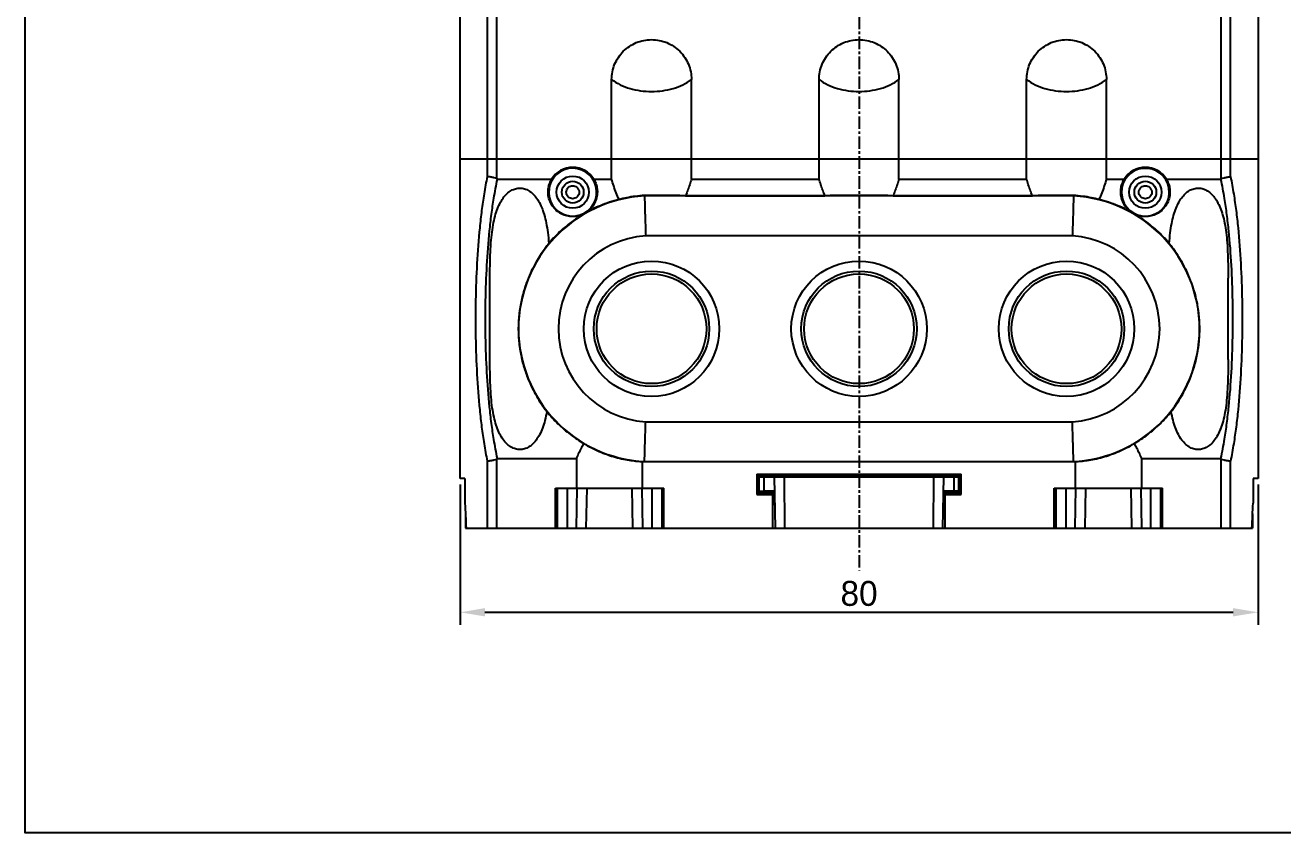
# Model space of a CAD drawing. Header units: millimetres. Extents: x 79 to 919, y 65 to 646.
# Drawn here: x 79.5 to 205.6, y 65 to 146 of the extents above; entities that cross this region are included whole.
import ezdxf

# ---------------------------------------------------------------- set-up
doc = ezdxf.new("R2010")
doc.units = ezdxf.units.MM
doc.linetypes.add('CENTER', pattern=[2, 1.25, -0.25, 0.25, -0.25])
doc.layers.add('02___PRT_ALL_AXES', color=7, linetype='Continuous')
doc.layers.add('도면층1', color=7, linetype='Continuous')
doc.styles.get("Standard").update_dxf_attribs({"font": 'BareunDotumPro1.ttf'})
doc.dimstyles.new('ISO-25', dxfattribs={"dimtxt": 2.5, "dimasz": 2.5, "dimexe": 1.25, "dimexo": 0.625, "dimtad": 1, "dimtxsty": 'Standard', "dimcen": 2.5, "dimadec": 0, "dimazin": 0, "dimtfac": 1, "dimtmove": 0, "dimatfit": 3, "dimfxl": 0, "dimarcsym": 0})

# ---------------------------------------------------------------- blocks, each defined once
blk = doc.blocks.new('*D56')
at = {"color": 0, "lineweight": -2}
for p, q in [((123.08, 99.92), (123.08, 85.86)), ((203.08, 99.92), (203.08, 85.86)), ((125.58, 87.11), (200.58, 87.11))]:
    blk.add_line(p, q, dxfattribs=at)
at = {"color": 0}
for points in [[(125.58, 87.53), (125.58, 86.7), (123.08, 87.11)], [(200.58, 86.7), (200.58, 87.53), (203.08, 87.11)]]:
    blk.add_solid(points, dxfattribs=at)
at = {"layer": 'Defpoints', "color": 0}
for p in [(123.08, 100.55), (203.08, 100.55), (203.08, 87.11)]:
    blk.add_point(p, dxfattribs=at)
at = {"color": 0, "insert": (163.08, 88.99), "char_height": 2.5, "attachment_point": 5}
blk.add_mtext('80', dxfattribs=at)

msp = doc.modelspace()

# ---------------------------------------------------------------- linework, layer by layer
at = {"color": 7, "linetype": 'Continuous'}
for p, q in [((123.076, 100.546), (123.076, 185.246)), ((125.837, 130.815), (125.837, 185.246)), ((126.781, 130.637), (126.781, 185.246)), ((199.37, 130.637), (199.37, 185.246)), ((200.315, 130.815), (200.315, 185.246)), ((203.076, 185.246), (203.076, 100.546)), ((138.276, 130.546), (138.276, 140.546)), ((146.276, 130.546), (146.276, 140.546)), ((159.076, 130.546), (159.076, 140.546)), ((167.076, 130.546), (167.076, 140.546)), ((179.876, 130.546), (179.876, 140.546)), ((187.876, 130.546), (187.876, 140.546)), ((203.076, 132.546), (123.076, 132.546)), ((126.829, 130.546), (132.26, 130.546)), ((132.059, 129.873), (131.976, 129.246)), ((136.491, 130.546), (138.276, 130.546)), ((146.276, 130.546), (159.076, 130.546)), ((167.076, 130.546), (179.876, 130.546)), ((187.876, 130.546), (189.66, 130.546)), ((193.891, 130.546), (199.322, 130.546)), ((141.574, 128.864), (141.573, 128.914)), ((184.577, 128.864), (141.574, 128.864)), ((145.694, 128.887), (159.657, 128.887)), ((166.494, 128.887), (180.457, 128.887)), ((184.577, 128.864), (184.579, 128.914)), ((189.377, 129.17), (189.48, 128.546)), ((184.463, 124.865), (141.689, 124.865)), ((141.689, 106.226), (184.463, 106.226)), ((125.837, 95.546), (125.837, 102.277)), ((126.781, 95.546), (126.781, 102.454)), ((134.768, 102.546), (134.768, 99.546)), ((141.383, 99.546), (141.383, 102.231)), ((141.574, 102.227), (184.577, 102.227)), ((141.574, 102.227), (141.574, 102.22)), ((141.574, 102.22), (184.578, 102.22)), ((184.577, 102.227), (184.578, 102.22)), ((184.768, 99.546), (184.768, 102.231)), ((191.383, 102.546), (191.383, 99.546)), ((199.37, 95.546), (199.37, 102.454)), ((200.315, 95.546), (200.315, 102.277)), ((152.821, 100.95), (173.33, 100.95)), ((152.821, 100.95), (152.926, 100.846)), ((152.821, 100.95), (152.821, 98.941)), ((173.33, 100.95), (173.226, 100.846)), ((173.33, 98.941), (173.33, 100.95)), ((123.569, 100.546), (123.076, 100.546)), ((123.569, 100.546), (123.575, 98.045)), ((152.908, 100.546), (153.076, 100.546)), ((152.908, 100.546), (152.908, 99.028)), ((173.226, 100.846), (152.926, 100.846)), ((152.926, 100.846), (152.926, 100.546)), ((153.076, 100.696), (173.076, 100.696)), ((153.076, 99.104), (153.076, 100.696)), ((153.576, 99.262), (153.576, 100.696)), ((154.576, 100.696), (154.666, 95.546)), ((155.576, 100.696), (155.613, 95.546)), ((170.538, 95.546), (170.576, 100.696)), ((171.486, 95.546), (171.576, 100.696)), ((172.576, 100.696), (172.576, 99.262)), ((173.076, 99.104), (173.076, 100.696)), ((173.243, 100.546), (173.076, 100.546)), ((173.226, 100.546), (173.226, 100.846)), ((173.243, 100.546), (173.243, 99.028)), ((202.582, 100.546), (202.576, 98.045)), ((203.076, 100.546), (202.582, 100.546)), ((132.651, 99.546), (143.5, 99.546)), ((132.651, 95.546), (132.651, 99.546)), ((132.809, 99.546), (132.809, 95.546)), ((133.808, 99.546), (133.808, 95.546)), ((134.738, 95.546), (134.808, 99.546)), ((135.738, 95.546), (135.808, 99.546)), ((140.413, 95.546), (140.343, 99.546)), ((141.413, 95.546), (141.343, 99.546)), ((142.343, 95.546), (142.343, 99.546)), ((143.343, 95.546), (143.343, 99.546)), ((143.5, 95.546), (143.5, 99.546)), ((152.821, 98.941), (152.908, 99.028)), ((152.821, 98.941), (154.426, 98.941)), ((152.908, 99.028), (154.426, 99.028)), ((154.426, 98.947), (153.404, 98.98)), ((153.434, 98.995), (154.426, 99.023)), ((153.434, 98.98), (153.434, 98.995)), ((154.601, 99.262), (153.576, 99.262)), ((153.576, 99.096), (154.604, 99.096)), ((154.426, 95.546), (154.426, 99.023)), ((171.548, 99.096), (172.576, 99.096)), ((172.576, 99.262), (171.551, 99.262)), ((171.726, 99.028), (173.243, 99.028)), ((171.726, 99.023), (172.717, 98.995)), ((171.726, 95.546), (171.726, 99.023)), ((172.748, 98.98), (171.726, 98.947)), ((171.726, 98.941), (173.33, 98.941)), ((172.717, 98.98), (172.717, 98.995)), ((173.33, 98.941), (173.243, 99.028)), ((182.651, 99.546), (193.5, 99.546)), ((182.651, 95.546), (182.651, 99.546)), ((182.809, 99.546), (182.809, 95.546)), ((183.808, 99.546), (183.808, 95.546)), ((184.738, 95.546), (184.808, 99.546)), ((185.738, 95.546), (185.808, 99.546)), ((190.413, 95.546), (190.343, 99.546)), ((191.413, 95.546), (191.343, 99.546)), ((192.343, 95.546), (192.343, 99.546)), ((193.343, 95.546), (193.343, 99.546)), ((193.5, 95.546), (193.5, 99.546)), ((154.426, 98.076), (154.609, 98.086)), ((154.609, 98.086), (154.621, 98.086)), ((171.53, 98.086), (171.542, 98.086)), ((171.542, 98.086), (171.726, 98.076)), ((123.626, 95.546), (202.525, 95.546))]:
    msp.add_line(p, q, dxfattribs=at)
msp.add_lwpolyline([(79.485, 646.03), (919.402, 646.03), (919.402, 64.992), (79.485, 64.992)], close=True)
for centre, radius in [((134.376, 129.246), 1.618), ((134.376, 129.246), 1.095), ((191.776, 129.246), 1.618), ((191.776, 129.246), 1.095), ((142.276, 115.546), 6.79), ((163.076, 115.546), 6.79), ((183.876, 115.546), 6.79), ((142.276, 115.546), 5.79), ((142.276, 115.546), 5.5), ((163.076, 115.546), 5.79), ((163.076, 115.546), 5.5), ((183.876, 115.546), 5.79), ((183.876, 115.546), 5.5)]:
    msp.add_circle(centre, radius, dxfattribs=at)
for centre, radius, start, end in [((134.376, 129.246), 2.4, 180, 164.85829), ((134.376, 129.246), 2.483, 31.57262, 148.42738), ((191.776, 129.246), 2.4, 196.95776, 181.81631), ((191.776, 129.246), 2.483, 31.57262, 148.42738), ((142.276, 115.546), 13.337, 93.01635, 266.98365), ((183.876, 115.546), 13.337, 273.01635, 86.98365), ((142.276, 115.546), 9.338, 93.60507, 266.39493), ((183.876, 115.546), 9.338, 273.60507, 86.39493), ((142.276, 115.546), 13.344, 266.16375, 266.98448), ((183.876, 115.546), 13.344, 273.01552, 273.83625)]:
    msp.add_arc(centre, radius, start, end, dxfattribs=at)
for points, knots in [([(138.276, 140.546), (138.276, 141.066), (138.484, 142.118), (139.374, 143.447), (140.704, 144.338), (141.755, 144.546), (142.276, 144.546)], [0, 0, 0, 0, 1.5607228, 3.1214453, 4.6821679, 6.2428905, 6.2428905, 6.2428905, 6.2428905]), ([(142.276, 144.546), (142.796, 144.546), (143.848, 144.338), (145.177, 143.447), (146.068, 142.118), (146.276, 141.066), (146.276, 140.546)], [0, 0, 0, 0, 1.5607226, 3.1214452, 4.6821677, 6.2428905, 6.2428905, 6.2428905, 6.2428905]), ([(159.076, 140.546), (159.076, 141.066), (159.284, 142.118), (160.174, 143.447), (161.504, 144.338), (162.555, 144.546), (163.076, 144.546)], [0, 0, 0, 0, 1.5607228, 3.1214453, 4.6821679, 6.2428905, 6.2428905, 6.2428905, 6.2428905]), ([(163.076, 144.546), (163.596, 144.546), (164.648, 144.338), (165.977, 143.447), (166.868, 142.118), (167.076, 141.066), (167.076, 140.546)], [0, 0, 0, 0, 1.5607226, 3.1214452, 4.6821677, 6.2428905, 6.2428905, 6.2428905, 6.2428905]), ([(179.876, 140.546), (179.876, 141.066), (180.084, 142.118), (180.974, 143.447), (182.304, 144.338), (183.355, 144.546), (183.876, 144.546)], [0, 0, 0, 0, 1.5607228, 3.1214453, 4.6821679, 6.2428905, 6.2428905, 6.2428905, 6.2428905]), ([(183.876, 144.546), (184.396, 144.546), (185.448, 144.338), (186.777, 143.447), (187.668, 142.118), (187.876, 141.066), (187.876, 140.546)], [0, 0, 0, 0, 1.5607226, 3.1214452, 4.6821677, 6.2428905, 6.2428905, 6.2428905, 6.2428905]), ([(138.276, 140.546), (138.546, 140.343), (139.138, 139.987), (140.122, 139.615), (141.179, 139.393), (142.276, 139.32), (143.372, 139.393), (144.43, 139.615), (145.413, 139.987), (146.006, 140.343), (146.276, 140.546)], [0, 0, 0, 0, 1.0123135, 2.0590293, 3.1408079, 4.2429983, 5.3451888, 6.4269674, 7.4736831, 8.4859966, 8.4859966, 8.4859966, 8.4859966]), ([(159.076, 140.546), (159.346, 140.343), (159.938, 139.987), (160.922, 139.615), (161.979, 139.393), (163.076, 139.32), (164.172, 139.393), (165.23, 139.615), (166.213, 139.987), (166.806, 140.343), (167.076, 140.546)], [0, 0, 0, 0, 1.0123135, 2.0590293, 3.1408079, 4.2429983, 5.3451888, 6.4269674, 7.4736831, 8.4859966, 8.4859966, 8.4859966, 8.4859966]), ([(179.876, 140.546), (180.146, 140.343), (180.738, 139.987), (181.722, 139.615), (182.779, 139.393), (183.876, 139.32), (184.972, 139.393), (186.03, 139.615), (187.013, 139.987), (187.606, 140.343), (187.876, 140.546)], [0, 0, 0, 0, 1.0123135, 2.0590293, 3.1408079, 4.2429983, 5.3451888, 6.4269674, 7.4736831, 8.4859966, 8.4859966, 8.4859966, 8.4859966]), ([(125.837, 102.276), (125.779, 102.562), (125.667, 103.142), (125.474, 104.277), (125.27, 105.701), (125.006, 108.024), (124.783, 111.026), (124.657, 114.695), (124.657, 118.397), (124.783, 122.065), (125.006, 125.067), (125.27, 127.391), (125.474, 128.814), (125.667, 129.949), (125.779, 130.529), (125.837, 130.815)], [0, 0, 0, 0, 0.8760099, 1.7718813, 3.4530121, 5.1890708, 8.7874478, 12.4800403, 16.1985278, 19.8910138, 23.4893379, 25.2254091, 26.9065772, 27.8025164, 28.6785989, 28.6785989, 28.6785989, 28.6785989]), ([(126.829, 102.546), (126.762, 102.858), (126.636, 103.494), (126.431, 104.665), (126.225, 106.078), (125.967, 108.321), (125.749, 111.219), (125.625, 114.759), (125.625, 118.332), (125.749, 121.873), (125.967, 124.77), (126.225, 127.013), (126.431, 128.426), (126.636, 129.597), (126.762, 130.233), (126.829, 130.546)], [0, 0, 0, 0, 0.9590469, 1.943817, 3.566864, 5.2427451, 8.7160099, 12.2799627, 15.8688386, 19.4326886, 22.9059024, 24.5817956, 26.2048785, 27.1897132, 28.1488309, 28.1488309, 28.1488309, 28.1488309]), ([(126.781, 130.637), (126.678, 130.656), (126.469, 130.695), (126.154, 130.755), (125.943, 130.794), (125.837, 130.815)], [0, 0, 0, 0, 0.31645168, 0.63682698, 0.96101966, 0.96101966, 0.96101966, 0.96101966]), ([(126.781, 130.637), (126.787, 130.627), (126.798, 130.607), (126.814, 130.577), (126.824, 130.556), (126.829, 130.546)], [0, 0, 0, 0, 0.03452939, 0.06900657, 0.10343203, 0.10343203, 0.10343203, 0.10343203]), ([(131.905, 129.246), (131.904, 129.397), (131.929, 129.702), (132.05, 130.142), (132.183, 130.417), (132.26, 130.546)], [0, 0, 0, 0, 0.4548919, 0.9109671, 1.3629059, 1.3629059, 1.3629059, 1.3629059]), ([(133.728, 129.246), (133.729, 129.323), (133.758, 129.477), (133.877, 129.674), (134.052, 129.815), (134.261, 129.89), (134.483, 129.892), (134.697, 129.817), (134.875, 129.674), (134.994, 129.476), (135.023, 129.322), (135.023, 129.246)], [0, 0, 0, 0, 0.2305825, 0.4592247, 0.6783284, 0.8916416, 1.1120134, 1.3339723, 1.5571951, 1.7837065, 2.0138109, 2.0138109, 2.0138109, 2.0138109]), ([(136.491, 130.546), (136.569, 130.417), (136.702, 130.142), (136.822, 129.702), (136.847, 129.397), (136.846, 129.246)], [0, 0, 0, 0, 0.4519388, 0.9080139, 1.3629059, 1.3629059, 1.3629059, 1.3629059]), ([(139.021, 128.507), (138.921, 128.731), (138.732, 129.183), (138.483, 129.864), (138.34, 130.32), (138.276, 130.546)], [0, 0, 0, 0, 0.7380452, 1.469432, 2.1726361, 2.1726361, 2.1726361, 2.1726361]), ([(146.276, 130.546), (146.224, 130.363), (146.11, 129.994), (145.916, 129.441), (145.771, 129.072), (145.694, 128.887)], [0, 0, 0, 0, 0.5687636, 1.1582226, 1.7583306, 1.7583306, 1.7583306, 1.7583306]), ([(159.657, 128.887), (159.581, 129.072), (159.436, 129.441), (159.241, 129.994), (159.128, 130.363), (159.076, 130.546)], [0, 0, 0, 0, 0.60011, 1.1895694, 1.7583306, 1.7583306, 1.7583306, 1.7583306]), ([(167.076, 130.546), (167.024, 130.363), (166.91, 129.994), (166.716, 129.441), (166.571, 129.072), (166.494, 128.887)], [0, 0, 0, 0, 0.5687636, 1.1582226, 1.7583306, 1.7583306, 1.7583306, 1.7583306]), ([(180.457, 128.887), (180.381, 129.072), (180.236, 129.441), (180.041, 129.994), (179.928, 130.363), (179.876, 130.546)], [0, 0, 0, 0, 0.60011, 1.1895694, 1.7583306, 1.7583306, 1.7583306, 1.7583306]), ([(187.876, 130.546), (187.811, 130.32), (187.668, 129.864), (187.419, 129.183), (187.23, 128.731), (187.13, 128.507)], [0, 0, 0, 0, 0.7032125, 1.4345976, 2.1726361, 2.1726361, 2.1726361, 2.1726361]), ([(189.305, 129.246), (189.304, 129.397), (189.329, 129.702), (189.45, 130.142), (189.583, 130.417), (189.66, 130.546)], [0, 0, 0, 0, 0.4548919, 0.9109671, 1.3629059, 1.3629059, 1.3629059, 1.3629059]), ([(191.128, 129.246), (191.129, 129.323), (191.158, 129.477), (191.277, 129.674), (191.452, 129.815), (191.661, 129.89), (191.883, 129.892), (192.097, 129.817), (192.275, 129.674), (192.394, 129.476), (192.423, 129.322), (192.423, 129.246)], [0, 0, 0, 0, 0.2305825, 0.4592247, 0.6783284, 0.8916416, 1.1120134, 1.3339723, 1.5571951, 1.7837065, 2.0138109, 2.0138109, 2.0138109, 2.0138109]), ([(193.891, 130.546), (193.969, 130.417), (194.102, 130.142), (194.222, 129.702), (194.247, 129.397), (194.246, 129.246)], [0, 0, 0, 0, 0.4519388, 0.9080139, 1.3629059, 1.3629059, 1.3629059, 1.3629059]), ([(199.322, 130.546), (199.327, 130.556), (199.337, 130.577), (199.354, 130.607), (199.365, 130.627), (199.37, 130.637)], [0, 0, 0, 0, 0.03442269, 0.06889706, 0.10342364, 0.10342364, 0.10342364, 0.10342364]), ([(199.322, 130.546), (199.39, 130.23), (199.517, 129.589), (199.722, 128.413), (199.928, 126.998), (200.185, 124.758), (200.403, 121.865), (200.526, 118.329), (200.526, 114.762), (200.403, 111.226), (200.185, 108.333), (199.928, 106.093), (199.722, 104.678), (199.517, 103.502), (199.39, 102.861), (199.322, 102.546)], [0, 0, 0, 0, 0.9673975, 1.9609323, 3.5820833, 5.2558095, 8.7241291, 12.2826831, 15.8661821, 19.4248385, 22.8932095, 24.5669239, 26.1880393, 27.1815101, 28.1488371, 28.1488371, 28.1488371, 28.1488371]), ([(199.37, 130.637), (199.474, 130.656), (199.683, 130.695), (199.997, 130.755), (200.209, 130.794), (200.315, 130.815)], [0, 0, 0, 0, 0.31645251, 0.63682839, 0.96102139, 0.96102139, 0.96102139, 0.96102139]), ([(200.315, 130.815), (200.373, 130.526), (200.486, 129.94), (200.68, 128.8), (200.884, 127.375), (201.146, 125.054), (201.368, 122.057), (201.494, 118.394), (201.494, 114.697), (201.368, 111.034), (201.146, 108.037), (200.884, 105.716), (200.68, 104.291), (200.486, 103.151), (200.373, 102.565), (200.315, 102.276)], [0, 0, 0, 0, 0.8846843, 1.7896084, 3.4687777, 5.2026055, 8.7958603, 12.4828594, 16.1957758, 19.882881, 23.476189, 25.2100047, 26.889137, 27.7939939, 28.6786058, 28.6786058, 28.6786058, 28.6786058]), ([(126.076, 120.563), (126.076, 120.892), (126.078, 121.681), (126.1, 122.878), (126.163, 124.109), (126.269, 125.2), (126.423, 126.165), (126.628, 127.013), (126.885, 127.748), (127.194, 128.372), (127.556, 128.884), (127.963, 129.275), (128.403, 129.535), (128.862, 129.663), (129.326, 129.658), (129.784, 129.52), (130.221, 129.249), (130.623, 128.851), (130.978, 128.335), (131.282, 127.708), (131.535, 126.971), (131.736, 126.123), (131.888, 125.157), (131.953, 124.472), (131.98, 124.11)], [0, 0, 0, 0, 0.986682, 2.3675431, 3.5915967, 4.6817551, 5.6543199, 6.5214363, 7.294764, 7.9856737, 8.6052461, 9.1650169, 9.6663018, 10.1256674, 10.5753639, 11.0391982, 11.5441114, 12.1026988, 12.7227238, 13.4140541, 14.1878356, 15.0552129, 16.027825, 17.1177357, 17.1177357, 17.1177357, 17.1177357]), ([(135.396, 127.016), (135.215, 126.933), (134.831, 126.812), (134.231, 126.775), (133.637, 126.882), (133.083, 127.131), (132.599, 127.512), (132.218, 128.01), (131.968, 128.6), (131.907, 129.029), (131.905, 129.246)], [0, 0, 0, 0, 0.5979773, 1.1926589, 1.7884346, 2.3889936, 2.9967619, 3.6181055, 4.2495704, 4.9000316, 4.9000316, 4.9000316, 4.9000316]), ([(135.023, 129.246), (135.024, 129.168), (134.997, 129.012), (134.878, 128.81), (134.7, 128.664), (134.487, 128.59), (134.264, 128.59), (134.052, 128.665), (133.874, 128.81), (133.754, 129.012), (133.727, 129.168), (133.728, 129.246)], [0, 0, 0, 0, 0.2330936, 0.464168, 0.689215, 0.9087282, 1.1267077, 1.346244, 1.5718552, 1.8020338, 2.0353214, 2.0353214, 2.0353214, 2.0353214]), ([(136.846, 129.246), (136.844, 129.051), (136.795, 128.665), (136.592, 128.127), (136.278, 127.658), (135.876, 127.277), (135.56, 127.09), (135.396, 127.016)], [0, 0, 0, 0, 0.5851829, 1.1532881, 1.712455, 2.2616519, 2.8022789, 2.8022789, 2.8022789, 2.8022789]), ([(141.573, 128.914), (141.26, 128.897), (140.658, 128.841), (139.806, 128.7), (139.27, 128.574), (139.021, 128.507)], [0, 0, 0, 0, 0.9382236, 1.8134254, 2.5877591, 2.5877591, 2.5877591, 2.5877591]), ([(145.694, 128.887), (145.562, 128.89), (145.282, 128.895), (144.839, 128.901), (144.352, 128.907), (143.831, 128.911), (143.284, 128.913), (142.72, 128.915), (142.148, 128.915), (141.764, 128.915), (141.573, 128.914)], [0, 0, 0, 0, 0.3954218, 0.8410072, 1.3301568, 1.8542977, 2.4040298, 2.9708166, 3.5464098, 4.121554, 4.121554, 4.121554, 4.121554]), ([(141.574, 128.864), (141.575, 128.826), (141.579, 128.687), (141.587, 128.388), (141.599, 127.916), (141.616, 127.295), (141.637, 126.554), (141.662, 125.731), (141.679, 125.158), (141.689, 124.865)], [0, 0, 0, 0, 0.1135276, 0.4177656, 0.8977477, 1.5298871, 2.2831417, 3.1205469, 4.0010384, 4.0010384, 4.0010384, 4.0010384]), ([(166.494, 128.887), (166.257, 128.892), (165.743, 128.901), (164.922, 128.909), (164.02, 128.914), (163.076, 128.916), (162.132, 128.914), (161.229, 128.909), (160.409, 128.901), (159.894, 128.892), (159.657, 128.887)], [0, 0, 0, 0, 0.7104908, 1.5438574, 2.4607669, 3.4184532, 4.3761243, 5.2930236, 6.1263715, 6.8368552, 6.8368552, 6.8368552, 6.8368552]), ([(184.579, 128.914), (184.387, 128.915), (184.003, 128.915), (183.429, 128.915), (182.864, 128.913), (182.316, 128.911), (181.796, 128.906), (181.311, 128.901), (180.869, 128.895), (180.589, 128.89), (180.457, 128.887)], [0, 0, 0, 0, 0.5758976, 1.1529897, 1.7211861, 2.2713839, 2.7946923, 3.2823446, 3.7266461, 4.121554, 4.121554, 4.121554, 4.121554]), ([(184.577, 128.864), (184.577, 128.826), (184.573, 128.687), (184.565, 128.388), (184.552, 127.916), (184.535, 127.295), (184.514, 126.554), (184.49, 125.731), (184.472, 125.158), (184.463, 124.865)], [0, 0, 0, 0, 0.1135276, 0.4177656, 0.8977477, 1.5298871, 2.2831417, 3.1205469, 4.0010384, 4.0010384, 4.0010384, 4.0010384]), ([(187.13, 128.507), (186.881, 128.574), (186.345, 128.7), (185.494, 128.841), (184.891, 128.897), (184.579, 128.914)], [0, 0, 0, 0, 0.7743356, 1.6496364, 2.5877591, 2.5877591, 2.5877591, 2.5877591]), ([(190.755, 127.016), (190.591, 127.09), (190.276, 127.277), (189.873, 127.658), (189.56, 128.127), (189.356, 128.665), (189.307, 129.051), (189.305, 129.246)], [0, 0, 0, 0, 0.5406611, 1.0898741, 1.6490191, 2.2171277, 2.8022789, 2.8022789, 2.8022789, 2.8022789]), ([(194.246, 129.246), (194.244, 129.029), (194.183, 128.6), (193.933, 128.01), (193.552, 127.512), (193.068, 127.131), (192.514, 126.882), (191.921, 126.775), (191.32, 126.812), (190.937, 126.933), (190.755, 127.016)], [0, 0, 0, 0, 0.650493, 1.2819502, 1.903324, 2.5110361, 3.1116044, 3.7073273, 4.3020504, 4.9000316, 4.9000316, 4.9000316, 4.9000316]), ([(192.423, 129.246), (192.424, 129.168), (192.397, 129.012), (192.278, 128.81), (192.1, 128.664), (191.887, 128.59), (191.664, 128.59), (191.452, 128.665), (191.274, 128.81), (191.154, 129.012), (191.127, 129.168), (191.128, 129.246)], [0, 0, 0, 0, 0.2330936, 0.464168, 0.689215, 0.9087282, 1.1267077, 1.346244, 1.5718552, 1.8020338, 2.0353214, 2.0353214, 2.0353214, 2.0353214]), ([(194.172, 124.11), (194.198, 124.46), (194.26, 125.124), (194.404, 126.063), (194.596, 126.895), (194.836, 127.624), (195.127, 128.252), (195.469, 128.776), (195.859, 129.189), (196.288, 129.482), (196.751, 129.646), (197.229, 129.671), (197.703, 129.555), (198.151, 129.303), (198.559, 128.925), (198.92, 128.433), (199.229, 127.834), (199.487, 127.132), (199.694, 126.329), (199.853, 125.419), (199.966, 124.396), (200.037, 123.252), (200.071, 121.976), (200.076, 121.081), (200.076, 120.611)], [0, 0, 0, 0, 1.0539133, 1.9995836, 2.8481318, 3.6107793, 4.2979822, 4.9211538, 5.4787102, 5.9913222, 6.4659129, 6.9324471, 7.4068888, 7.9102651, 8.4594167, 9.0619347, 9.732982, 10.4743288, 11.3004237, 12.2190559, 13.2437483, 14.3858049, 15.6577235, 17.0702457, 17.0702457, 17.0702457, 17.0702457]), ([(139.021, 128.507), (138.701, 128.427), (138.069, 128.245), (137.144, 127.903), (136.25, 127.496), (135.676, 127.182), (135.396, 127.016)], [0, 0, 0, 0, 0.9886856, 1.9739174, 2.9552556, 3.9327975, 3.9327975, 3.9327975, 3.9327975]), ([(190.755, 127.016), (190.475, 127.182), (189.901, 127.496), (189.008, 127.903), (188.083, 128.245), (187.45, 128.427), (187.13, 128.507)], [0, 0, 0, 0, 0.9778351, 1.9586209, 2.9434435, 3.9327975, 3.9327975, 3.9327975, 3.9327975]), ([(135.396, 127.016), (135.138, 126.862), (134.633, 126.538), (133.909, 126.002), (133.223, 125.419), (132.576, 124.789), (132.173, 124.341), (131.98, 124.11)], [0, 0, 0, 0, 0.9010259, 1.8003713, 2.6997332, 3.6008596, 4.5056401, 4.5056401, 4.5056401, 4.5056401]), ([(194.172, 124.11), (193.978, 124.341), (193.575, 124.79), (192.928, 125.419), (192.242, 126.003), (191.518, 126.538), (191.013, 126.862), (190.755, 127.016)], [0, 0, 0, 0, 0.9048843, 1.8066651, 2.7066495, 3.6059279, 4.5056401, 4.5056401, 4.5056401, 4.5056401]), ([(131.98, 124.11), (131.916, 124.027), (131.751, 123.812), (131.459, 123.417), (131.088, 122.872), (130.668, 122.182), (130.228, 121.343), (129.797, 120.349), (129.406, 119.184), (129.098, 117.855), (128.921, 116.395), (128.91, 114.877), (129.069, 113.4), (129.367, 112.046), (129.752, 110.86), (130.185, 109.839), (130.631, 108.976), (131.059, 108.264), (131.438, 107.704), (131.673, 107.384), (131.776, 107.248)], [0, 0, 0, 0, 0.3137999, 0.8119937, 1.4737878, 2.2905221, 3.2341135, 4.3127178, 5.5394086, 6.9148563, 8.3988948, 9.9426131, 11.4577963, 12.8480745, 14.0911363, 15.1956373, 16.1715353, 17.0030748, 17.6873212, 18.1965491, 18.1965491, 18.1965491, 18.1965491]), ([(194.376, 107.248), (194.478, 107.383), (194.713, 107.703), (195.091, 108.262), (195.519, 108.973), (195.964, 109.833), (196.395, 110.849), (196.78, 112.03), (197.079, 113.38), (197.241, 114.86), (197.232, 116.386), (197.054, 117.856), (196.744, 119.192), (196.351, 120.358), (195.919, 121.351), (195.481, 122.186), (195.062, 122.875), (194.691, 123.418), (194.4, 123.813), (194.235, 124.027), (194.172, 124.11)], [0, 0, 0, 0, 0.5073171, 1.1911244, 2.0223817, 2.9961064, 4.0946355, 5.329952, 6.7162889, 8.2352407, 9.7883133, 11.2833325, 12.6670198, 13.8953031, 14.9704498, 15.9103345, 16.7252424, 17.3862357, 17.8837035, 18.1965243, 18.1965243, 18.1965243, 18.1965243]), ([(131.776, 107.248), (131.724, 106.948), (131.607, 106.384), (131.367, 105.6), (131.074, 104.929), (130.727, 104.371), (130.33, 103.933), (129.893, 103.625), (129.435, 103.454), (128.97, 103.418), (128.507, 103.515), (128.059, 103.747), (127.643, 104.11), (127.271, 104.595), (126.95, 105.193), (126.682, 105.903), (126.465, 106.723), (126.3, 107.66), (126.183, 108.72), (126.111, 109.911), (126.08, 111.186), (126.076, 112.065), (126.076, 112.501)], [0, 0, 0, 0, 0.9134611, 1.7276499, 2.4542659, 3.1043191, 3.6899639, 4.2166439, 4.6914305, 5.139253, 5.5985472, 6.0922641, 6.6368794, 7.2414821, 7.9146161, 8.6675382, 9.5114755, 10.4579863, 11.5190677, 12.7074049, 14.0367795, 15.3442872, 15.3442872, 15.3442872, 15.3442872]), ([(200.076, 112.481), (200.076, 112.007), (200.071, 111.108), (200.036, 109.825), (199.964, 108.674), (199.849, 107.644), (199.687, 106.728), (199.474, 105.919), (199.21, 105.215), (198.892, 104.614), (198.521, 104.122), (198.102, 103.753), (197.651, 103.517), (197.184, 103.418), (196.711, 103.454), (196.245, 103.631), (195.803, 103.949), (195.407, 104.396), (195.063, 104.958), (194.776, 105.626), (194.541, 106.399), (194.426, 106.954), (194.376, 107.248)], [0, 0, 0, 0, 1.4202952, 2.6991618, 3.8482154, 4.8796043, 5.8060752, 6.6377488, 7.3847618, 8.058171, 8.6703147, 9.2240303, 9.7201416, 10.1810023, 10.6372038, 11.12352, 11.6581454, 12.2528123, 12.9036582, 13.6261632, 14.4287188, 15.3243512, 15.3243512, 15.3243512, 15.3243512]), ([(131.776, 107.248), (132.12, 106.817), (132.863, 105.997), (134.114, 104.918), (135.03, 104.307), (135.501, 104.032)], [0, 0, 0, 0, 1.654351, 3.3107969, 4.9463651, 4.9463651, 4.9463651, 4.9463651]), ([(190.65, 104.032), (191.121, 104.307), (192.037, 104.918), (193.289, 105.997), (194.032, 106.817), (194.376, 107.248)], [0, 0, 0, 0, 1.6355651, 3.2920097, 4.9463651, 4.9463651, 4.9463651, 4.9463651]), ([(141.637, 104.509), (141.645, 104.788), (141.662, 105.361), (141.679, 105.933), (141.689, 106.226)], [0, 0, 0, 0, 0.8374052, 1.7178967, 1.7178967, 1.7178967, 1.7178967]), ([(184.515, 104.509), (184.507, 104.788), (184.49, 105.361), (184.472, 105.933), (184.463, 106.226)], [0, 0, 0, 0, 0.8374052, 1.7178967, 1.7178967, 1.7178967, 1.7178967]), ([(134.768, 102.546), (134.839, 102.722), (134.987, 103.067), (135.231, 103.563), (135.409, 103.88), (135.501, 104.032)], [0, 0, 0, 0, 0.570693, 1.1237338, 1.658999, 1.658999, 1.658999, 1.658999]), ([(135.501, 104.032), (135.739, 103.889), (136.236, 103.61), (137.021, 103.238), (137.84, 102.917), (138.659, 102.66), (139.445, 102.47), (140.17, 102.341), (140.809, 102.265), (141.204, 102.239), (141.383, 102.231)], [0, 0, 0, 0, 0.8329751, 1.7106727, 2.6021359, 3.4686793, 4.28523, 5.0262024, 5.6760457, 6.2139206, 6.2139206, 6.2139206, 6.2139206]), ([(141.574, 102.227), (141.575, 102.265), (141.579, 102.404), (141.587, 102.703), (141.599, 103.175), (141.615, 103.742), (141.626, 104.148), (141.632, 104.344)], [0, 0, 0, 0, 0.1135276, 0.4177656, 0.8977477, 1.5298871, 2.1177981, 2.1177981, 2.1177981, 2.1177981]), ([(184.577, 102.227), (184.577, 102.265), (184.573, 102.404), (184.565, 102.703), (184.552, 103.175), (184.536, 103.742), (184.525, 104.148), (184.519, 104.344)], [0, 0, 0, 0, 0.1135276, 0.4177656, 0.8977477, 1.5298871, 2.1177981, 2.1177981, 2.1177981, 2.1177981]), ([(184.768, 102.231), (184.948, 102.239), (185.343, 102.265), (185.982, 102.341), (186.707, 102.47), (187.492, 102.66), (188.312, 102.917), (189.131, 103.238), (189.915, 103.61), (190.413, 103.889), (190.65, 104.032)], [0, 0, 0, 0, 0.5379046, 1.1878319, 1.9287331, 2.7453229, 3.6117738, 4.5032953, 5.3809761, 6.2139206, 6.2139206, 6.2139206, 6.2139206]), ([(190.65, 104.032), (190.742, 103.88), (190.92, 103.563), (191.165, 103.067), (191.312, 102.722), (191.383, 102.546)], [0, 0, 0, 0, 0.5352949, 1.0887055, 1.658999, 1.658999, 1.658999, 1.658999]), ([(125.837, 102.277), (125.943, 102.298), (126.154, 102.336), (126.469, 102.397), (126.678, 102.435), (126.781, 102.454)], [0, 0, 0, 0, 0.32419283, 0.64456815, 0.96101977, 0.96101977, 0.96101977, 0.96101977]), ([(126.829, 102.546), (126.824, 102.536), (126.814, 102.515), (126.798, 102.485), (126.787, 102.464), (126.781, 102.454)], [0, 0, 0, 0, 0.03442528, 0.06890227, 0.10343148, 0.10343148, 0.10343148, 0.10343148]), ([(199.37, 102.454), (199.365, 102.464), (199.354, 102.485), (199.337, 102.515), (199.327, 102.536), (199.322, 102.546)], [0, 0, 0, 0, 0.03452639, 0.06900059, 0.1034231, 0.1034231, 0.1034231, 0.1034231]), ([(199.37, 102.454), (199.474, 102.435), (199.683, 102.397), (199.997, 102.336), (200.209, 102.298), (200.315, 102.277)], [0, 0, 0, 0, 0.31645245, 0.63682835, 0.9610215, 0.9610215, 0.9610215, 0.9610215]), ([(153.076, 99.253), (153.076, 99.259), (153.111, 99.25), (153.148, 99.261), (153.232, 99.258), (153.331, 99.261), (153.449, 99.261), (153.533, 99.262), (153.576, 99.262)], [0, 0, 0, 0, 0.01718912, 0.06719055, 0.14667665, 0.25024031, 0.37082787, 0.50022675, 0.50022675, 0.50022675, 0.50022675]), ([(153.576, 99.096), (153.533, 99.096), (153.449, 99.096), (153.331, 99.096), (153.232, 99.099), (153.148, 99.096), (153.111, 99.107), (153.076, 99.099), (153.076, 99.104)], [0, 0, 0, 0, 0.1293989, 0.24998646, 0.3535501, 0.43303619, 0.48303763, 0.50022675, 0.50022675, 0.50022675, 0.50022675]), ([(173.076, 99.253), (173.076, 99.259), (173.04, 99.25), (173.004, 99.261), (172.919, 99.258), (172.821, 99.261), (172.702, 99.261), (172.619, 99.262), (172.576, 99.262)], [0, 0, 0, 0, 0.01718912, 0.06719055, 0.14667665, 0.25024031, 0.37082787, 0.50022675, 0.50022675, 0.50022675, 0.50022675]), ([(173.076, 99.104), (173.076, 99.099), (173.04, 99.107), (173.004, 99.096), (172.919, 99.099), (172.821, 99.096), (172.702, 99.096), (172.619, 99.096), (172.576, 99.096)], [0, 0, 0, 0, 0.01718912, 0.06719055, 0.14667665, 0.25024031, 0.37082787, 0.50022675, 0.50022675, 0.50022675, 0.50022675]), ([(123.575, 98.045), (123.593, 97.629), (123.63, 96.795), (123.669, 95.962), (123.688, 95.546)], [0, 0, 0, 0, 1.2512546, 2.5021707, 2.5021707, 2.5021707, 2.5021707]), ([(154.426, 97.952), (154.454, 97.952), (154.52, 97.951), (154.586, 97.95), (154.624, 97.95)], [0, 0, 0, 0, 0.08636868, 0.19794927, 0.19794927, 0.19794927, 0.19794927]), ([(171.528, 97.95), (171.565, 97.95), (171.631, 97.951), (171.697, 97.952), (171.726, 97.952)], [0, 0, 0, 0, 0.11158059, 0.19794927, 0.19794927, 0.19794927, 0.19794927]), ([(202.463, 95.546), (202.483, 95.962), (202.521, 96.795), (202.558, 97.628), (202.576, 98.045)], [0, 0, 0, 0, 1.2500782, 2.5021707, 2.5021707, 2.5021707, 2.5021707])]:
    msp.add_open_spline(points, degree=3, knots=knots, dxfattribs=at)
for points in [[(141.632, 104.344), (141.634, 104.399), (141.635, 104.454), (141.637, 104.509)], [(184.519, 104.344), (184.518, 104.399), (184.516, 104.454), (184.515, 104.509)], [(153.302, 98.983), (153.282, 98.955), (153.37, 98.981), (153.404, 98.98)], [(172.849, 98.983), (172.869, 98.955), (172.781, 98.981), (172.748, 98.98)], [(123.622, 96.978), (123.624, 96.5), (123.625, 96.023), (123.626, 95.546)], [(202.529, 96.978), (202.528, 96.501), (202.526, 96.023), (202.525, 95.546)]]:
    msp.add_open_spline(points, degree=3, dxfattribs=at)
at = {"layer": '02___PRT_ALL_AXES', "color": 7, "linetype": 'Continuous'}
for p, q in [((126.076, 112.509), (126.076, 120.539)), ((200.076, 112.481), (200.076, 120.611)), ((126.829, 102.546), (134.768, 102.546)), ((191.383, 102.546), (199.322, 102.546))]:
    msp.add_line(p, q, dxfattribs=at)
at = {"layer": '도면층1', "color": 1, "linetype": 'CENTER'}
msp.add_line((163.076, 204.844), (163.076, 91.311), dxfattribs=at)

# ---------------------------------------------------------------- dimensions: what is measured, and where the dimension line sits
dim = msp.add_linear_dim(base=(203.076, 87.112), p1=(123.076, 100.546), p2=(203.076, 100.546), dimstyle='ISO-25', override={"dimfxl": 3})
dim.commit()
dim.dimension.update_dxf_attribs({"geometry": '*D56', "text_midpoint": (163.076, 88.987)})

doc.saveas('drawing.dxf')
